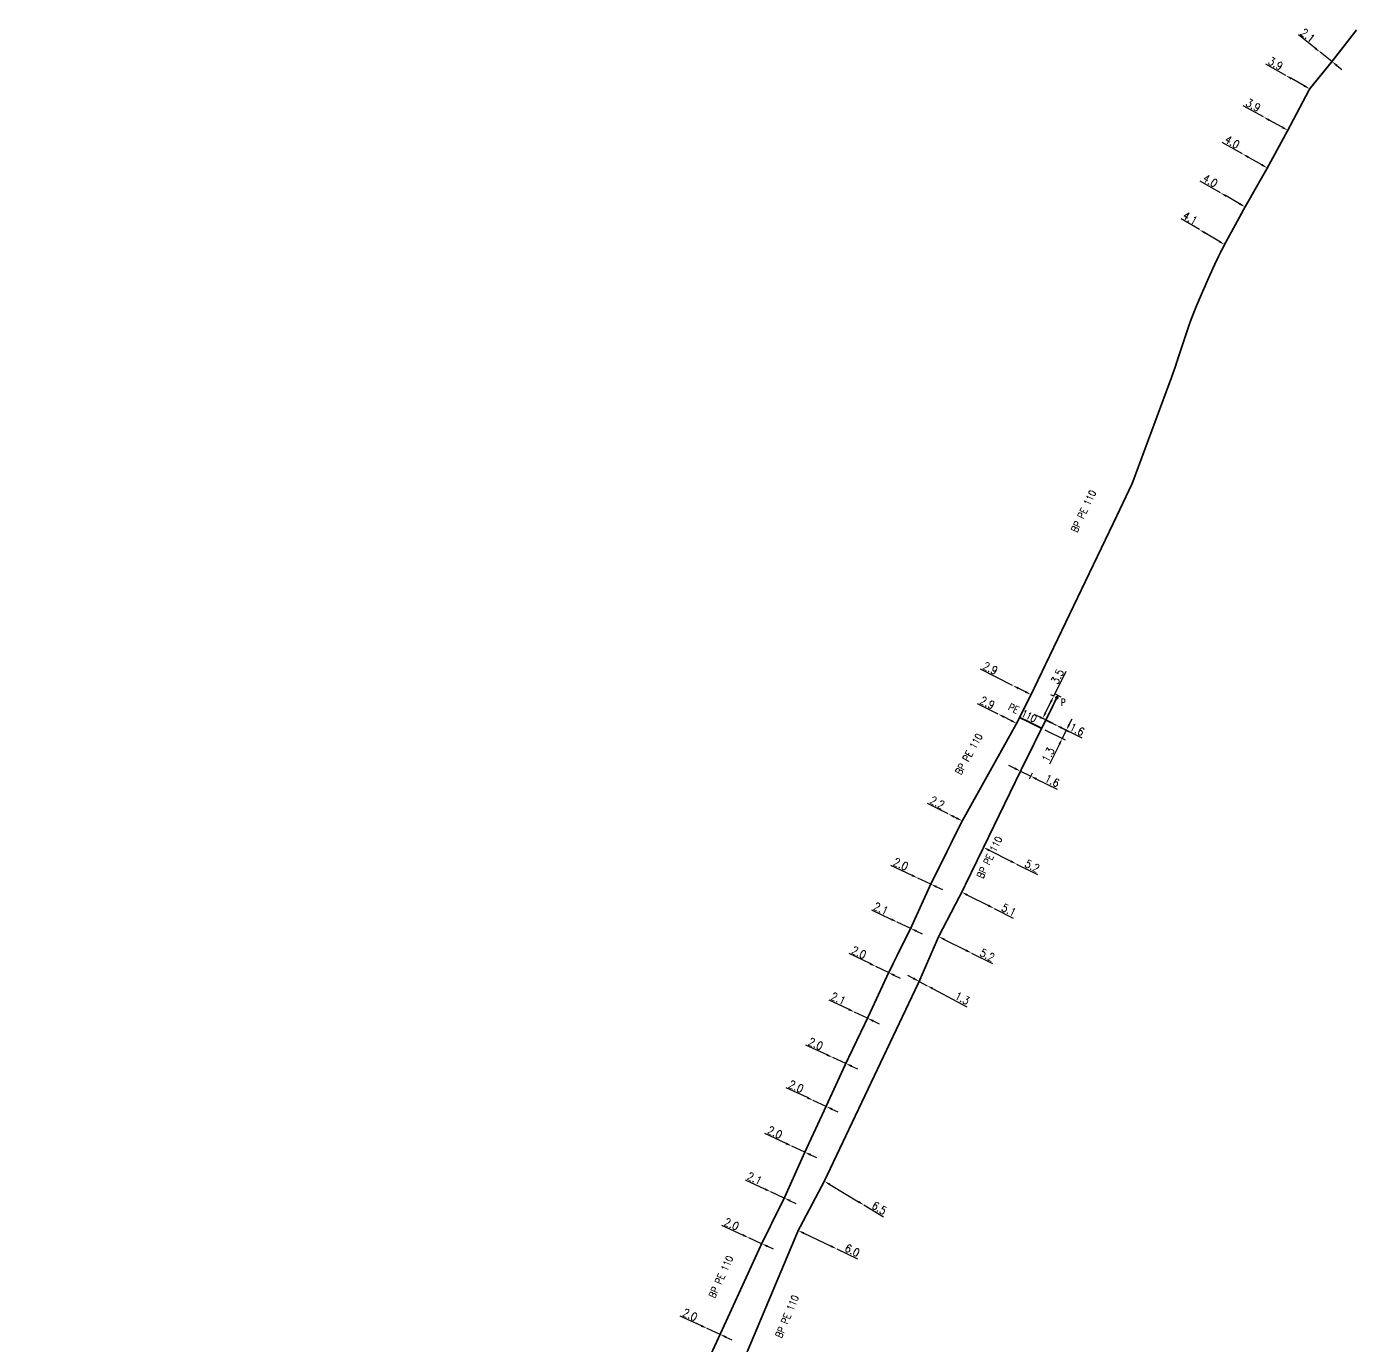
# Model space of a CAD drawing. Header units: millimetres. Extents: x 183997 to 185000, y 126999 to 128004.
# Drawn here: x 184813.1 to 185000.1, y 127185.9 to 127371.3 of the extents above; entities that cross this region are included whole.
import ezdxf
from ezdxf.enums import TextEntityAlignment as Align

# ---------------------------------------------------------------- set-up
doc = ezdxf.new("R2010")
doc.units = ezdxf.units.MM
doc.header["$PDMODE"] = 34
doc.linetypes.add('L_25_PE', pattern=[2000, 1000, 1000])
doc.layers.get('0').update_dxf_attribs({"linetype": 'CONTINUOUS'})
doc.layers.get('DEFPOINTS').update_dxf_attribs({"linetype": 'CONTINUOUS'})
for name, color, linetype in [('L_150', 1, 'CONTINUOUS'), ('L_300', 7, 'CONTINUOUS'), ('L_340', 7, 'CONTINUOUS')]:
    doc.layers.add(name, color=color, linetype=linetype)
doc.styles.add('G_ROMANS', font='ROMANS.SHX', dxfattribs={"width": 0.75})
doc.styles.get("Standard").update_dxf_attribs({"font": 'romans.shx', "width": 0.85})
doc.dimstyles.get("Standard").update_dxf_attribs({"dimtxt": 1.5, "dimasz": 1.2, "dimexe": 0.625, "dimexo": 0.625, "dimgap": 0.25, "dimtad": 1, "dimdec": 1, "dimzin": 0, "dimdsep": 46, "dimtxsty": 'Standard', "dimcen": -0.5, "dimadec": 0, "dimazin": 0, "dimtfac": 1, "dimtdec": 1, "dimtmove": 0, "dimatfit": 3, "dimfxl": 0, "dimtolj": 1, "dimtzin": 0, "dimarcsym": 0})

# ---------------------------------------------------------------- blocks, each defined once
blk = doc.blocks.new('*D259')
at = {"layer": 'DEFPOINTS', "color": 0, "linetype": 'Continuous', "transparency": 16777216}
for p in [(184908.73, 127188.28), (184908.73, 127188.28), (184910.54, 127187.45)]:
    blk.add_point(p, dxfattribs=at)
at = {"layer": 'L_150', "color": 0, "linetype": 'Continuous', "lineweight": -2, "transparency": 16777216}
for p, q in [((184907.91, 127188.66), (184904.93, 127190.02)), ((184910.54, 127187.45), (184908.73, 127188.28)), ((184911.36, 127187.08), (184912.18, 127186.7))]:
    blk.add_line(p, q, dxfattribs=at)
at = {"layer": 'L_150', "color": 0, "linetype": 'Continuous', "transparency": 16777216}
for points in [[(184907.97, 127188.79), (184907.84, 127188.52), (184908.73, 127188.28)], [(184911.42, 127187.21), (184911.3, 127186.94), (184910.54, 127187.45)]]:
    blk.add_solid(points, dxfattribs=at)
at = {"layer": 'L_150', "color": 0, "linetype": 'Continuous', "transparency": 16777216, "insert": (184906.32, 127190.21), "char_height": 1.125, "attachment_point": 5, "rotation": 335.4114}
blk.add_mtext('\\A1;2.0', dxfattribs=at)
blk = doc.blocks.new('*D260')
at = {"layer": 'DEFPOINTS', "color": 0, "linetype": 'Continuous', "transparency": 16777216}
for p in [(184914.56, 127201.04), (184914.56, 127201.04), (184916.38, 127200.2)]:
    blk.add_point(p, dxfattribs=at)
at = {"layer": 'L_150', "color": 0, "linetype": 'Continuous', "lineweight": -2, "transparency": 16777216}
for p, q in [((184913.74, 127201.41), (184910.76, 127202.78)), ((184916.38, 127200.2), (184914.56, 127201.04)), ((184917.2, 127199.83), (184918.02, 127199.46))]:
    blk.add_line(p, q, dxfattribs=at)
at = {"layer": 'L_150', "color": 0, "linetype": 'Continuous', "transparency": 16777216}
for points in [[(184913.81, 127201.55), (184913.68, 127201.28), (184914.56, 127201.04)], [(184917.26, 127199.97), (184917.14, 127199.69), (184916.38, 127200.2)]]:
    blk.add_solid(points, dxfattribs=at)
at = {"layer": 'L_150', "color": 0, "linetype": 'Continuous', "transparency": 16777216, "insert": (184912.16, 127202.96), "char_height": 1.125, "attachment_point": 5, "rotation": 335.4114}
blk.add_mtext('\\A1;2.0', dxfattribs=at)
blk = doc.blocks.new('*D261')
at = {"layer": 'DEFPOINTS', "color": 0, "linetype": 'Continuous', "transparency": 16777216}
for p in [(184917.66, 127207.5), (184917.66, 127207.5), (184919.56, 127206.61)]:
    blk.add_point(p, dxfattribs=at)
at = {"layer": 'L_150', "color": 0, "linetype": 'Continuous', "lineweight": -2, "transparency": 16777216}
for p, q in [((184916.84, 127207.88), (184914.12, 127209.14)), ((184919.56, 127206.61), (184917.66, 127207.5)), ((184920.38, 127206.23), (184921.19, 127205.85))]:
    blk.add_line(p, q, dxfattribs=at)
at = {"layer": 'L_150', "color": 0, "linetype": 'Continuous', "transparency": 16777216}
for points in [[(184916.91, 127208.01), (184916.78, 127207.74), (184917.66, 127207.5)], [(184920.44, 127206.37), (184920.32, 127206.1), (184919.56, 127206.61)]]:
    blk.add_solid(points, dxfattribs=at)
at = {"layer": 'L_150', "color": 0, "linetype": 'Continuous', "transparency": 16777216, "insert": (184915.39, 127209.38), "char_height": 1.125, "attachment_point": 5, "rotation": 335.0595}
blk.add_mtext('\\A1;2.1', dxfattribs=at)
blk = doc.blocks.new('*D262')
at = {"layer": 'DEFPOINTS', "color": 0, "linetype": 'Continuous', "transparency": 16777216}
for p in [(184920.64, 127213.91), (184920.64, 127213.91), (184922.45, 127213.07)]:
    blk.add_point(p, dxfattribs=at)
at = {"layer": 'L_150', "color": 0, "linetype": 'Continuous', "lineweight": -2, "transparency": 16777216}
for p, q in [((184919.83, 127214.29), (184916.85, 127215.67)), ((184922.45, 127213.07), (184920.64, 127213.91)), ((184923.27, 127212.69), (184924.09, 127212.31))]:
    blk.add_line(p, q, dxfattribs=at)
at = {"layer": 'L_150', "color": 0, "linetype": 'Continuous', "transparency": 16777216}
for points in [[(184919.89, 127214.43), (184919.76, 127214.16), (184920.64, 127213.91)], [(184923.33, 127212.83), (184923.21, 127212.55), (184922.45, 127213.07)]]:
    blk.add_solid(points, dxfattribs=at)
at = {"layer": 'L_150', "color": 0, "linetype": 'Continuous', "transparency": 16777216, "insert": (184918.25, 127215.85), "char_height": 1.125, "attachment_point": 5, "rotation": 335.0595}
blk.add_mtext('\\A1;2.0', dxfattribs=at)
blk = doc.blocks.new('*D263')
at = {"layer": 'DEFPOINTS', "color": 0, "linetype": 'Continuous', "transparency": 16777216}
for p in [(184923.63, 127220.35), (184923.63, 127220.35), (184925.44, 127219.51)]:
    blk.add_point(p, dxfattribs=at)
at = {"layer": 'L_150', "color": 0, "linetype": 'Continuous', "lineweight": -2, "transparency": 16777216}
for p, q in [((184922.81, 127220.73), (184919.83, 127222.11)), ((184925.44, 127219.51), (184923.63, 127220.35)), ((184926.26, 127219.13), (184927.07, 127218.75))]:
    blk.add_line(p, q, dxfattribs=at)
at = {"layer": 'L_150', "color": 0, "linetype": 'Continuous', "transparency": 16777216}
for points in [[(184922.87, 127220.86), (184922.75, 127220.59), (184923.63, 127220.35)], [(184926.32, 127219.26), (184926.19, 127218.99), (184925.44, 127219.51)]]:
    blk.add_solid(points, dxfattribs=at)
at = {"layer": 'L_150', "color": 0, "linetype": 'Continuous', "transparency": 16777216, "insert": (184921.23, 127222.29), "char_height": 1.125, "attachment_point": 5, "rotation": 335.1213}
blk.add_mtext('\\A1;2.0', dxfattribs=at)
blk = doc.blocks.new('*D264')
at = {"layer": 'DEFPOINTS', "color": 0, "linetype": 'Continuous', "transparency": 16777216}
for p in [(184926.39, 127226.37), (184926.39, 127226.37), (184928.21, 127225.54)]:
    blk.add_point(p, dxfattribs=at)
at = {"layer": 'L_150', "color": 0, "linetype": 'Continuous', "lineweight": -2, "transparency": 16777216}
for p, q in [((184925.57, 127226.75), (184922.59, 127228.11)), ((184928.21, 127225.54), (184926.39, 127226.37)), ((184929.02, 127225.17), (184929.84, 127224.79))]:
    blk.add_line(p, q, dxfattribs=at)
at = {"layer": 'L_150', "color": 0, "linetype": 'Continuous', "transparency": 16777216}
for points in [[(184925.63, 127226.88), (184925.51, 127226.61), (184926.39, 127226.37)], [(184929.09, 127225.3), (184928.96, 127225.03), (184928.21, 127225.54)]]:
    blk.add_solid(points, dxfattribs=at)
at = {"layer": 'L_150', "color": 0, "linetype": 'Continuous', "transparency": 16777216, "insert": (184923.98, 127228.3), "char_height": 1.125, "attachment_point": 5, "rotation": 335.3759}
blk.add_mtext('\\A1;2.0', dxfattribs=at)
blk = doc.blocks.new('*D265')
at = {"layer": 'DEFPOINTS', "color": 0, "linetype": 'Continuous', "transparency": 16777216}
for p in [(184929.41, 127232.77), (184929.41, 127232.77), (184931.26, 127231.89)]:
    blk.add_point(p, dxfattribs=at)
at = {"layer": 'L_150', "color": 0, "linetype": 'Continuous', "lineweight": -2, "transparency": 16777216}
for p, q in [((184928.59, 127233.15), (184925.87, 127234.44)), ((184931.26, 127231.89), (184929.41, 127232.77)), ((184932.07, 127231.51), (184932.89, 127231.13))]:
    blk.add_line(p, q, dxfattribs=at)
at = {"layer": 'L_150', "color": 0, "linetype": 'Continuous', "transparency": 16777216}
for points in [[(184928.66, 127233.29), (184928.53, 127233.02), (184929.41, 127232.77)], [(184932.14, 127231.65), (184932.01, 127231.37), (184931.26, 127231.89)]]:
    blk.add_solid(points, dxfattribs=at)
at = {"layer": 'L_150', "color": 0, "linetype": 'Continuous', "transparency": 16777216, "insert": (184927.15, 127234.66), "char_height": 1.125, "attachment_point": 5, "rotation": 334.7384}
blk.add_mtext('\\A1;2.1', dxfattribs=at)
blk = doc.blocks.new('*D266')
at = {"layer": 'DEFPOINTS', "color": 0, "linetype": 'Continuous', "transparency": 16777216}
for p in [(184932.43, 127239.18), (184932.43, 127239.18), (184934.23, 127238.31)]:
    blk.add_point(p, dxfattribs=at)
at = {"layer": 'L_150', "color": 0, "linetype": 'Continuous', "lineweight": -2, "transparency": 16777216}
for p, q in [((184931.62, 127239.57), (184928.66, 127240.99)), ((184934.23, 127238.31), (184932.43, 127239.18)), ((184935.05, 127237.92), (184935.86, 127237.53))]:
    blk.add_line(p, q, dxfattribs=at)
at = {"layer": 'L_150', "color": 0, "linetype": 'Continuous', "transparency": 16777216}
for points in [[(184931.68, 127239.7), (184931.55, 127239.43), (184932.43, 127239.18)], [(184935.11, 127238.06), (184934.98, 127237.79), (184934.23, 127238.31)]]:
    blk.add_solid(points, dxfattribs=at)
at = {"layer": 'L_150', "color": 0, "linetype": 'Continuous', "transparency": 16777216, "insert": (184930.06, 127241.15), "char_height": 1.125, "attachment_point": 5, "rotation": 334.3586}
blk.add_mtext('\\A1;2.0', dxfattribs=at)
blk = doc.blocks.new('*D267')
at = {"layer": 'DEFPOINTS', "color": 0, "linetype": 'Continuous', "transparency": 16777216}
for p in [(184935.43, 127245.42), (184935.43, 127245.42), (184937.33, 127244.53)]:
    blk.add_point(p, dxfattribs=at)
at = {"layer": 'L_150', "color": 0, "linetype": 'Continuous', "lineweight": -2, "transparency": 16777216}
for p, q in [((184934.61, 127245.8), (184931.89, 127247.08)), ((184937.33, 127244.53), (184935.43, 127245.42)), ((184938.14, 127244.14), (184938.96, 127243.76))]:
    blk.add_line(p, q, dxfattribs=at)
at = {"layer": 'L_150', "color": 0, "linetype": 'Continuous', "transparency": 16777216}
for points in [[(184934.68, 127245.94), (184934.55, 127245.67), (184935.43, 127245.42)], [(184938.21, 127244.28), (184938.08, 127244.01), (184937.33, 127244.53)]]:
    blk.add_solid(points, dxfattribs=at)
at = {"layer": 'L_150', "color": 0, "linetype": 'Continuous', "transparency": 16777216, "insert": (184933.16, 127247.31), "char_height": 1.125, "attachment_point": 5, "rotation": 334.8172}
blk.add_mtext('\\A1;2.1', dxfattribs=at)
blk = doc.blocks.new('*D268')
at = {"layer": 'DEFPOINTS', "color": 0, "linetype": 'Continuous', "transparency": 16777216}
for p in [(184938.33, 127251.6), (184938.33, 127251.6), (184940.15, 127250.75)]:
    blk.add_point(p, dxfattribs=at)
at = {"layer": 'L_150', "color": 0, "linetype": 'Continuous', "lineweight": -2, "transparency": 16777216}
for p, q in [((184937.52, 127251.98), (184934.55, 127253.37)), ((184940.15, 127250.75), (184938.33, 127251.6)), ((184940.96, 127250.37), (184941.78, 127249.99))]:
    blk.add_line(p, q, dxfattribs=at)
at = {"layer": 'L_150', "color": 0, "linetype": 'Continuous', "transparency": 16777216}
for points in [[(184937.58, 127252.12), (184937.46, 127251.85), (184938.33, 127251.6)], [(184941.02, 127250.51), (184940.9, 127250.24), (184940.15, 127250.75)]]:
    blk.add_solid(points, dxfattribs=at)
at = {"layer": 'L_150', "color": 0, "linetype": 'Continuous', "transparency": 16777216, "insert": (184935.94, 127253.55), "char_height": 1.125, "attachment_point": 5, "rotation": 334.9202}
blk.add_mtext('\\A1;2.0', dxfattribs=at)
blk = doc.blocks.new('*D269')
at = {"layer": 'DEFPOINTS', "color": 0, "linetype": 'Continuous', "transparency": 16777216}
for p in [(184942.61, 127260.62), (184942.61, 127260.62), (184944.58, 127259.64)]:
    blk.add_point(p, dxfattribs=at)
at = {"layer": 'L_150', "color": 0, "linetype": 'Continuous', "lineweight": -2, "transparency": 16777216}
for p, q in [((184942.61, 127260.62), (184939.68, 127262.08)), ((184943.78, 127260.04), (184943.42, 127260.22))]:
    blk.add_line(p, q, dxfattribs=at)
at = {"layer": 'L_150', "color": 0, "linetype": 'Continuous', "transparency": 16777216}
for points in [[(184943.49, 127260.35), (184943.35, 127260.08), (184942.61, 127260.62)], [(184943.84, 127260.17), (184943.71, 127259.9), (184944.58, 127259.64)]]:
    blk.add_solid(points, dxfattribs=at)
at = {"layer": 'L_150', "color": 0, "linetype": 'Continuous', "transparency": 16777216, "insert": (184941.08, 127262.22), "char_height": 1.125, "attachment_point": 5, "rotation": 333.4455}
blk.add_mtext('\\A1;2.2', dxfattribs=at)
blk = doc.blocks.new('*D270')
at = {"layer": 'DEFPOINTS', "color": 0, "linetype": 'Continuous', "transparency": 16777216}
for p in [(184949.63, 127274.66), (184949.63, 127274.66), (184952.22, 127273.35)]:
    blk.add_point(p, dxfattribs=at)
at = {"layer": 'L_150', "color": 0, "linetype": 'Continuous', "lineweight": -2, "transparency": 16777216}
for p, q in [((184949.63, 127274.66), (184946.74, 127276.11)), ((184951.42, 127273.76), (184950.43, 127274.25))]:
    blk.add_line(p, q, dxfattribs=at)
at = {"layer": 'L_150', "color": 0, "linetype": 'Continuous', "transparency": 16777216}
for points in [[(184950.5, 127274.38), (184950.37, 127274.12), (184949.63, 127274.66)], [(184951.48, 127273.89), (184951.35, 127273.62), (184952.22, 127273.35)]]:
    blk.add_solid(points, dxfattribs=at)
at = {"layer": 'L_150', "color": 0, "linetype": 'Continuous', "transparency": 16777216, "insert": (184948.12, 127276.25), "char_height": 1.125, "attachment_point": 5, "rotation": 333.2866}
blk.add_mtext('\\A1;2.9', dxfattribs=at)
blk = doc.blocks.new('*D271')
at = {"layer": 'DEFPOINTS', "color": 0, "linetype": 'Continuous', "transparency": 16777216}
for p in [(184951.66, 127278.69), (184951.66, 127278.69), (184954.25, 127277.39)]:
    blk.add_point(p, dxfattribs=at)
at = {"layer": 'L_150', "color": 0, "linetype": 'Continuous', "lineweight": -2, "transparency": 16777216}
for p, q in [((184951.66, 127278.69), (184947.15, 127280.96)), ((184951.87, 127279.11), (184951.87, 127279.11)), ((184953.45, 127277.79), (184952.46, 127278.29)), ((184954.46, 127277.81), (184954.46, 127277.81))]:
    blk.add_line(p, q, dxfattribs=at)
at = {"layer": 'L_150', "color": 0, "linetype": 'Continuous', "transparency": 16777216}
for points in [[(184952.53, 127278.42), (184952.4, 127278.15), (184951.66, 127278.69)], [(184953.51, 127277.93), (184953.38, 127277.66), (184954.25, 127277.39)]]:
    blk.add_solid(points, dxfattribs=at)
at = {"layer": 'L_150', "color": 0, "linetype": 'Continuous', "transparency": 16777216, "insert": (184948.53, 127281.11), "char_height": 1.125, "attachment_point": 5, "rotation": 333.2866}
blk.add_mtext('\\A1;2.9', dxfattribs=at)
blk = doc.blocks.new('*D272')
at = {"layer": 'DEFPOINTS', "color": 0, "linetype": 'Continuous', "transparency": 16777216}
for p in [(184977.93, 127342.77), (184977.93, 127342.77), (184981.45, 127340.67)]:
    blk.add_point(p, dxfattribs=at)
at = {"layer": 'L_150', "color": 0, "linetype": 'Continuous', "lineweight": -2, "transparency": 16777216}
for p, q in [((184977.93, 127342.77), (184975.34, 127344.31)), ((184980.67, 127341.13), (184978.7, 127342.31))]:
    blk.add_line(p, q, dxfattribs=at)
at = {"layer": 'L_150', "color": 0, "linetype": 'Continuous', "transparency": 16777216}
for points in [[(184978.77, 127342.44), (184978.62, 127342.18), (184977.93, 127342.77)], [(184980.75, 127341.26), (184980.6, 127341), (184981.45, 127340.67)]]:
    blk.add_solid(points, dxfattribs=at)
at = {"layer": 'L_150', "color": 0, "linetype": 'Continuous', "transparency": 16777216, "insert": (184976.63, 127344.41), "char_height": 1.125, "attachment_point": 5, "rotation": 329.1637}
blk.add_mtext('\\A1;4.1', dxfattribs=at)
blk = doc.blocks.new('*D273')
at = {"layer": 'DEFPOINTS', "color": 0, "linetype": 'Continuous', "transparency": 16777216}
for p in [(184980.88, 127347.95), (184980.88, 127347.95), (184984.34, 127345.96)]:
    blk.add_point(p, dxfattribs=at)
at = {"layer": 'L_150', "color": 0, "linetype": 'Continuous', "lineweight": -2, "transparency": 16777216}
for p, q in [((184980.88, 127347.95), (184978.03, 127349.59)), ((184983.56, 127346.4), (184981.66, 127347.5))]:
    blk.add_line(p, q, dxfattribs=at)
at = {"layer": 'L_150', "color": 0, "linetype": 'Continuous', "transparency": 16777216}
for points in [[(184981.73, 127347.63), (184981.58, 127347.37), (184980.88, 127347.95)], [(184983.64, 127346.53), (184983.49, 127346.27), (184984.34, 127345.96)]]:
    blk.add_solid(points, dxfattribs=at)
at = {"layer": 'L_150', "color": 0, "linetype": 'Continuous', "transparency": 16777216, "insert": (184979.44, 127349.64), "char_height": 1.125, "attachment_point": 5, "rotation": 330.0757}
blk.add_mtext('\\A1;4.0', dxfattribs=at)
blk = doc.blocks.new('*D274')
at = {"layer": 'DEFPOINTS', "color": 0, "linetype": 'Continuous', "transparency": 16777216}
for p in [(184983.99, 127353.41), (184983.99, 127353.41), (184987.46, 127351.43)]:
    blk.add_point(p, dxfattribs=at)
at = {"layer": 'L_150', "color": 0, "linetype": 'Continuous', "lineweight": -2, "transparency": 16777216}
for p, q in [((184983.99, 127353.41), (184981.14, 127355.03)), ((184986.68, 127351.88), (184984.77, 127352.97))]:
    blk.add_line(p, q, dxfattribs=at)
at = {"layer": 'L_150', "color": 0, "linetype": 'Continuous', "transparency": 16777216}
for points in [[(184984.84, 127353.1), (184984.69, 127352.84), (184983.99, 127353.41)], [(184986.76, 127352.01), (184986.61, 127351.75), (184987.46, 127351.43)]]:
    blk.add_solid(points, dxfattribs=at)
at = {"layer": 'L_150', "color": 0, "linetype": 'Continuous', "transparency": 16777216, "insert": (184982.54, 127355.1), "char_height": 1.125, "attachment_point": 5, "rotation": 330.3521}
blk.add_mtext('\\A1;4.0', dxfattribs=at)
blk = doc.blocks.new('*D275')
at = {"layer": 'DEFPOINTS', "color": 0, "linetype": 'Continuous', "transparency": 16777216}
for p in [(184986.93, 127358.61), (184986.93, 127358.61), (184990.34, 127356.73)]:
    blk.add_point(p, dxfattribs=at)
at = {"layer": 'L_150', "color": 0, "linetype": 'Continuous', "lineweight": -2, "transparency": 16777216}
for p, q in [((184986.93, 127358.61), (184984.09, 127360.16)), ((184989.55, 127357.16), (184987.71, 127358.17))]:
    blk.add_line(p, q, dxfattribs=at)
at = {"layer": 'L_150', "color": 0, "linetype": 'Continuous', "transparency": 16777216}
for points in [[(184987.79, 127358.3), (184987.64, 127358.04), (184986.93, 127358.61)], [(184989.63, 127357.29), (184989.48, 127357.03), (184990.34, 127356.73)]]:
    blk.add_solid(points, dxfattribs=at)
at = {"layer": 'L_150', "color": 0, "linetype": 'Continuous', "transparency": 16777216, "insert": (184985.48, 127360.26), "char_height": 1.125, "attachment_point": 5, "rotation": 331.2014}
blk.add_mtext('\\A1;3.9', dxfattribs=at)
blk = doc.blocks.new('*D276')
at = {"layer": 'DEFPOINTS', "color": 0, "linetype": 'Continuous', "transparency": 16777216}
for p in [(184990.06, 127364.44), (184990.06, 127364.44), (184993.42, 127362.56)]:
    blk.add_point(p, dxfattribs=at)
at = {"layer": 'L_150', "color": 0, "linetype": 'Continuous', "lineweight": -2, "transparency": 16777216}
for p, q in [((184990.06, 127364.44), (184987.24, 127366.03)), ((184992.63, 127363), (184990.84, 127364))]:
    blk.add_line(p, q, dxfattribs=at)
at = {"layer": 'L_150', "color": 0, "linetype": 'Continuous', "transparency": 16777216}
for points in [[(184990.92, 127364.13), (184990.77, 127363.87), (184990.06, 127364.44)], [(184992.7, 127363.13), (184992.56, 127362.87), (184993.42, 127362.56)]]:
    blk.add_solid(points, dxfattribs=at)
at = {"layer": 'L_150', "color": 0, "linetype": 'Continuous', "transparency": 16777216, "insert": (184988.63, 127366.11), "char_height": 1.125, "attachment_point": 5, "rotation": 330.6297}
blk.add_mtext('\\A1;3.9', dxfattribs=at)
blk = doc.blocks.new('*D277')
at = {"layer": 'DEFPOINTS', "color": 0, "linetype": 'Continuous', "transparency": 16777216}
for p in [(184994.9, 127367.71), (184994.9, 127367.71), (184996.55, 127366.4)]:
    blk.add_point(p, dxfattribs=at)
at = {"layer": 'L_150', "color": 0, "linetype": 'Continuous', "lineweight": -2, "transparency": 16777216}
for p, q in [((184994.2, 127368.27), (184991.85, 127370.14)), ((184996.55, 127366.4), (184994.9, 127367.71)), ((184997.25, 127365.84), (184997.95, 127365.28))]:
    blk.add_line(p, q, dxfattribs=at)
at = {"layer": 'L_150', "color": 0, "linetype": 'Continuous', "transparency": 16777216}
for points in [[(184994.29, 127368.39), (184994.1, 127368.15), (184994.9, 127367.71)], [(184997.34, 127365.96), (184997.16, 127365.72), (184996.55, 127366.4)]]:
    blk.add_solid(points, dxfattribs=at)
at = {"layer": 'L_150', "color": 0, "linetype": 'Continuous', "transparency": 16777216, "insert": (184993.14, 127370.07), "char_height": 1.125, "attachment_point": 5, "rotation": 321.4976}
blk.add_mtext('\\A1;2.1', dxfattribs=at)
blk = doc.blocks.new('*D278')
at = {"layer": 'DEFPOINTS', "color": 0, "linetype": 'Continuous', "transparency": 16777216}
for p in [(184921.52, 127202.05), (184926.94, 127199.47), (184926.94, 127199.47)]:
    blk.add_point(p, dxfattribs=at)
at = {"layer": 'L_150', "color": 0, "linetype": 'Continuous', "lineweight": -2, "transparency": 16777216}
for p, q in [((184922.33, 127201.66), (184926.13, 127199.86)), ((184926.94, 127199.47), (184929.86, 127198.08))]:
    blk.add_line(p, q, dxfattribs=at)
at = {"layer": 'L_150', "color": 0, "linetype": 'Continuous', "transparency": 16777216}
for points in [[(184922.4, 127201.8), (184922.27, 127201.52), (184921.52, 127202.05)], [(184926.19, 127199.99), (184926.06, 127199.72), (184926.94, 127199.47)]]:
    blk.add_solid(points, dxfattribs=at)
at = {"layer": 'L_150', "color": 0, "linetype": 'Continuous', "transparency": 16777216, "insert": (184929.13, 127199.26), "char_height": 1.125, "attachment_point": 5, "rotation": 334.5861}
blk.add_mtext('\\A1;6.0', dxfattribs=at)
blk = doc.blocks.new('*D279')
at = {"layer": 'DEFPOINTS', "color": 0, "linetype": 'Continuous', "transparency": 16777216}
for p in [(184925.19, 127208.99), (184930.76, 127205.64), (184930.76, 127205.64)]:
    blk.add_point(p, dxfattribs=at)
at = {"layer": 'L_150', "color": 0, "linetype": 'Continuous', "lineweight": -2, "transparency": 16777216}
for p, q in [((184925.96, 127208.53), (184929.99, 127206.1)), ((184930.76, 127205.64), (184933.53, 127203.97))]:
    blk.add_line(p, q, dxfattribs=at)
at = {"layer": 'L_150', "color": 0, "linetype": 'Continuous', "transparency": 16777216}
for points in [[(184926.04, 127208.65), (184925.89, 127208.4), (184925.19, 127208.99)], [(184930.07, 127206.23), (184929.91, 127205.97), (184930.76, 127205.64)]]:
    blk.add_solid(points, dxfattribs=at)
at = {"layer": 'L_150', "color": 0, "linetype": 'Continuous', "transparency": 16777216, "insert": (184932.92, 127205.21), "char_height": 1.125, "attachment_point": 5, "rotation": 328.9473}
blk.add_mtext('\\A1;6.5', dxfattribs=at)
blk = doc.blocks.new('*D280')
at = {"layer": 'DEFPOINTS', "color": 0, "linetype": 'Continuous', "transparency": 16777216}
for p in [(184938.52, 127237.07), (184939.67, 127236.46), (184939.67, 127236.46)]:
    blk.add_point(p, dxfattribs=at)
at = {"layer": 'L_150', "color": 0, "linetype": 'Continuous', "lineweight": -2, "transparency": 16777216}
for p, q in [((184937.73, 127237.5), (184936.93, 127237.92)), ((184938.52, 127237.07), (184939.67, 127236.46)), ((184940.47, 127236.04), (184945.22, 127233.52))]:
    blk.add_line(p, q, dxfattribs=at)
at = {"layer": 'L_150', "color": 0, "linetype": 'Continuous', "transparency": 16777216}
for points in [[(184937.8, 127237.63), (184937.66, 127237.36), (184938.52, 127237.07)], [(184940.54, 127236.18), (184940.4, 127235.91), (184939.67, 127236.46)]]:
    blk.add_solid(points, dxfattribs=at)
at = {"layer": 'L_150', "color": 0, "linetype": 'Continuous', "transparency": 16777216, "insert": (184944.58, 127234.71), "char_height": 1.125, "attachment_point": 5, "rotation": 332.0593}
blk.add_mtext('\\A1;1.3', dxfattribs=at)
blk = doc.blocks.new('*D281')
at = {"layer": 'DEFPOINTS', "color": 0, "linetype": 'Continuous', "transparency": 16777216}
for p in [(184941.26, 127243.38), (184945.9, 127241.05), (184945.9, 127241.05)]:
    blk.add_point(p, dxfattribs=at)
at = {"layer": 'L_150', "color": 0, "linetype": 'Continuous', "lineweight": -2, "transparency": 16777216}
for p, q in [((184942.06, 127242.98), (184945.1, 127241.45)), ((184945.9, 127241.05), (184948.83, 127239.57))]:
    blk.add_line(p, q, dxfattribs=at)
at = {"layer": 'L_150', "color": 0, "linetype": 'Continuous', "transparency": 16777216}
for points in [[(184942.13, 127243.11), (184942, 127242.85), (184941.26, 127243.38)], [(184945.17, 127241.58), (184945.03, 127241.32), (184945.9, 127241.05)]]:
    blk.add_solid(points, dxfattribs=at)
at = {"layer": 'L_150', "color": 0, "linetype": 'Continuous', "transparency": 16777216, "insert": (184948.11, 127240.78), "char_height": 1.125, "attachment_point": 5, "rotation": 333.27}
blk.add_mtext('\\A1;5.2', dxfattribs=at)
blk = doc.blocks.new('*D282')
at = {"layer": 'DEFPOINTS', "color": 0, "linetype": 'Continuous', "transparency": 16777216}
for p in [(184944.51, 127249.62), (184949.06, 127247.33), (184949.06, 127247.33)]:
    blk.add_point(p, dxfattribs=at)
at = {"layer": 'L_150', "color": 0, "linetype": 'Continuous', "lineweight": -2, "transparency": 16777216}
for p, q in [((184945.31, 127249.22), (184948.26, 127247.73)), ((184949.06, 127247.33), (184951.74, 127245.97))]:
    blk.add_line(p, q, dxfattribs=at)
at = {"layer": 'L_150', "color": 0, "linetype": 'Continuous', "transparency": 16777216}
for points in [[(184945.38, 127249.35), (184945.24, 127249.08), (184944.51, 127249.62)], [(184948.33, 127247.87), (184948.19, 127247.6), (184949.06, 127247.33)]]:
    blk.add_solid(points, dxfattribs=at)
at = {"layer": 'L_150', "color": 0, "linetype": 'Continuous', "transparency": 16777216, "insert": (184951.14, 127247.12), "char_height": 1.125, "attachment_point": 5, "rotation": 333.2122}
blk.add_mtext('\\A1;5.1', dxfattribs=at)
blk = doc.blocks.new('*D283')
at = {"layer": 'DEFPOINTS', "color": 0, "linetype": 'Continuous', "transparency": 16777216}
for p in [(184947.57, 127255.91), (184952.21, 127253.57), (184952.21, 127253.57)]:
    blk.add_point(p, dxfattribs=at)
at = {"layer": 'L_150', "color": 0, "linetype": 'Continuous', "lineweight": -2, "transparency": 16777216}
for p, q in [((184948.37, 127255.51), (184951.41, 127253.97)), ((184952.21, 127253.57), (184955.14, 127252.09))]:
    blk.add_line(p, q, dxfattribs=at)
at = {"layer": 'L_150', "color": 0, "linetype": 'Continuous', "transparency": 16777216}
for points in [[(184948.44, 127255.64), (184948.31, 127255.37), (184947.57, 127255.91)], [(184951.48, 127254.11), (184951.34, 127253.84), (184952.21, 127253.57)]]:
    blk.add_solid(points, dxfattribs=at)
at = {"layer": 'L_150', "color": 0, "linetype": 'Continuous', "transparency": 16777216, "insert": (184954.42, 127253.3), "char_height": 1.125, "attachment_point": 5, "rotation": 333.2122}
blk.add_mtext('\\A1;5.2', dxfattribs=at)
blk = doc.blocks.new('*D284')
at = {"layer": 'DEFPOINTS', "color": 0, "linetype": 'Continuous', "transparency": 16777216}
for p in [(184953.18, 127267.48), (184954.62, 127266.78), (184954.2, 127265.93)]:
    blk.add_point(p, dxfattribs=at)
at = {"layer": 'L_150', "color": 0, "linetype": 'Continuous', "lineweight": -2, "transparency": 16777216}
for p, q in [((184951.95, 127267.02), (184951.15, 127267.42)), ((184952.97, 127267.06), (184952.56, 127266.21)), ((184952.76, 127266.63), (184954.2, 127265.93)), ((184954.41, 127266.36), (184954, 127265.51)), ((184955.01, 127265.53), (184957.9, 127264.12))]:
    blk.add_line(p, q, dxfattribs=at)
at = {"layer": 'L_150', "color": 0, "linetype": 'Continuous', "transparency": 16777216}
for points in [[(184952.02, 127267.16), (184951.89, 127266.89), (184952.76, 127266.63)], [(184955.08, 127265.67), (184954.94, 127265.4), (184954.2, 127265.93)]]:
    blk.add_solid(points, dxfattribs=at)
at = {"layer": 'L_150', "color": 0, "linetype": 'Continuous', "transparency": 16777216, "insert": (184957.22, 127265.29), "char_height": 1.125, "attachment_point": 5, "rotation": 334.0158}
blk.add_mtext('\\A1;1.6', dxfattribs=at)
blk = doc.blocks.new('*D285')
at = {"layer": 'DEFPOINTS', "color": 0, "linetype": 'Continuous', "transparency": 16777216}
for p in [(184955.75, 127272.66), (184957.76, 127273.11), (184959.21, 127272.39)]:
    blk.add_point(p, dxfattribs=at)
at = {"layer": 'L_150', "color": 0, "linetype": 'Continuous', "lineweight": -2, "transparency": 16777216}
for p, q in [((184959.61, 127273.2), (184960.01, 127274)), ((184956.17, 127272.45), (184959.05, 127271.02)), ((184958.18, 127272.9), (184959.63, 127272.18)), ((184959.21, 127272.39), (184958.63, 127271.23)), ((184958.23, 127270.42), (184956.83, 127267.61))]:
    blk.add_line(p, q, dxfattribs=at)
at = {"layer": 'L_150', "color": 0, "linetype": 'Continuous', "transparency": 16777216}
for points in [[(184959.47, 127273.26), (184959.74, 127273.13), (184959.21, 127272.39)], [(184958.1, 127270.49), (184958.36, 127270.35), (184958.63, 127271.23)]]:
    blk.add_solid(points, dxfattribs=at)
at = {"layer": 'L_150', "color": 0, "linetype": 'Continuous', "transparency": 16777216, "insert": (184956.66, 127268.94), "char_height": 1.125, "attachment_point": 5, "rotation": 63.6305}
blk.add_mtext('\\A1;1.3', dxfattribs=at)
blk = doc.blocks.new('*D286')
at = {"layer": 'DEFPOINTS', "color": 0, "linetype": 'Continuous', "transparency": 16777216}
for p in [(184957.88, 127276.96), (184955.88, 127274.04), (184957.76, 127273.11)]:
    blk.add_point(p, dxfattribs=at)
at = {"layer": 'L_300', "color": 0, "linetype": 'Continuous', "lineweight": -2, "transparency": 16777216}
for p, q in [((184957.44, 127277.18), (184959.17, 127280.67)), ((184957.46, 127277.17), (184957.02, 127277.38)), ((184956.28, 127274.85), (184957.04, 127276.37)), ((184957.34, 127273.32), (184955.46, 127274.25))]:
    blk.add_line(p, q, dxfattribs=at)
at = {"layer": 'L_300', "color": 0, "linetype": 'Continuous', "transparency": 16777216}
for points in [[(184956.9, 127276.44), (184957.17, 127276.3), (184957.44, 127277.18)], [(184956.15, 127274.91), (184956.42, 127274.78), (184955.88, 127274.04)]]:
    blk.add_solid(points, dxfattribs=at)
at = {"layer": 'L_300', "color": 0, "linetype": 'Continuous', "transparency": 16777216, "insert": (184957.97, 127279.94), "char_height": 1.125, "attachment_point": 5, "rotation": 63.6305}
blk.add_mtext('\\A1;3.5', dxfattribs=at)
blk = doc.blocks.new('*D287')
at = {"layer": 'DEFPOINTS', "color": 0, "linetype": 'Continuous', "transparency": 16777216}
for p in [(184955.75, 127272.66), (184957.76, 127273.11), (184957.76, 127273.11)]:
    blk.add_point(p, dxfattribs=at)
at = {"layer": 'L_150', "color": 0, "linetype": 'Continuous', "lineweight": -2, "transparency": 16777216}
for p, q in [((184955.52, 127274.22), (184954.71, 127274.62)), ((184955.95, 127273.08), (184956.53, 127274.24)), ((184956.32, 127273.82), (184957.76, 127273.11)), ((184958.56, 127272.71), (184961.38, 127271.32))]:
    blk.add_line(p, q, dxfattribs=at)
at = {"layer": 'L_150', "color": 0, "linetype": 'Continuous', "transparency": 16777216}
for points in [[(184955.58, 127274.36), (184955.45, 127274.09), (184956.32, 127273.82)], [(184958.63, 127272.85), (184958.5, 127272.58), (184957.76, 127273.11)]]:
    blk.add_solid(points, dxfattribs=at)
at = {"layer": 'L_150', "color": 0, "linetype": 'Continuous', "transparency": 16777216, "insert": (184960.71, 127272.49), "char_height": 1.125, "attachment_point": 5, "rotation": 333.6305}
blk.add_mtext('\\A1;1.6', dxfattribs=at)
blk = doc.blocks.new('L_340_07')
at = {"color": 0, "linetype": 'Continuous', "const_width": 0.25, "flags": 128}
blk.add_lwpolyline([(0, 0), (0.35, 0)], dxfattribs=at)
at = {"color": 0, "linetype": 'Continuous', "flags": 128}
blk.add_lwpolyline([(0.35, -0.5), (0.35, 0.5)], dxfattribs=at)
at = {"color": 0, "linetype": 'Continuous', "width": 0.75, "flags": 3}
for tag, p in [('DEF_LEG', (0.72, -3.47)), ('DEF_COUP', (0.72, -5.97)), ('DEF_TYPE', (0.72, -8.47))]:
    blk.add_attdef(tag, text='', height=1.2, dxfattribs=at).set_placement(p, align=Align.MIDDLE)
blk = doc.blocks.new('L_300_12')
at = {"color": 0, "linetype": 'Continuous', "const_width": 0.248, "flags": 128}
blk.add_lwpolyline([(-0.13, 0, 1), (0.13, 0, 1)], format="xyb", close=True, dxfattribs=at)
at = {"linetype": 'Continuous', "style": 'G_ROMANS', "width": 0.75}
blk.add_attdef('P', text='', height=1, dxfattribs=at).set_placement((0, 1.33), align=Align.MIDDLE_CENTER)
at = {"color": 0, "linetype": 'Continuous', "width": 0.75, "flags": 3}
for tag, p in [('DEF_LEG', (0, -5)), ('DEF_COUP', (0, -7.5)), ('DEF_TYPE', (0, -10))]:
    blk.add_attdef(tag, text='', height=1.2, dxfattribs=at).set_placement(p, align=Align.MIDDLE)

msp = doc.modelspace()

# ---------------------------------------------------------------- linework, layer by layer
at = {"layer": 'L_150', "linetype": 'L_25_PE', "flags": 128}
for points in [[(184813.18, 127000, 0.25, 0.25, 0), (184820.4, 127008.53, 0.25, 0.25, 0), (184826.32, 127015.52, 0.25, 0.25, 0), (184833.47, 127023.83, 0.25, 0.25, 0), (184839.23, 127031.7, 0.25, 0.25, 0), (184842.04, 127035.95, 0.25, 0.25, 0), (184846.27, 127042.14, 0.25, 0.25, 0), (184846.61, 127042.63, 0.25, 0.25, 0), (184850.29, 127048.13, 0.25, 0.25, 0), (184855.58, 127055.62, 0.25, 0.25, 0), (184861.98, 127065.71, 0.25, 0.25, 0), (184865.31, 127071.89, 0.25, 0.25, 0), (184869.01, 127080.63, 0.25, 0.25, 0), (184878.9, 127106.65, 0.25, 0.25, 0), (184882.05, 127113.98, 0.25, 0.25, 0), (184889.83, 127134.4, 0.25, 0.25, 0), (184895.17, 127147.45, 0.25, 0.25, 0), (184900.59, 127160.13, 0.25, 0.25, 0), (184903.13, 127167.92, 0.25, 0.25, 0), (184905.8, 127174.08, 0.25, 0.25, 0), (184907.62, 127181.12, 0.25, 0.25, 0), (184910.54, 127187.45, 0.25, 0.25, 0), (184916.38, 127200.2, 0.25, 0.25, 0), (184919.56, 127206.61, 0.25, 0.25, 0), (184922.45, 127213.07, 0.25, 0.25, 0), (184925.44, 127219.51, 0.25, 0.25, 0), (184928.21, 127225.54, 0.25, 0.25, 0), (184931.26, 127231.89, 0.25, 0.25, 0), (184934.23, 127238.31, 0.25, 0.25, 0), (184937.33, 127244.53, 0.25, 0.25, 0), (184940.15, 127250.75, 0.25, 0.25, 0), (184944.58, 127259.64, 0.25, 0.25, 0), (184952.22, 127273.35, 0.25, 0.25, 0), (184954.25, 127277.39, 0.25, 0.25, 0), (184966.22, 127302.34, 0.25, 0.25, 0), (184968.49, 127307.13, 0.25, 0.25, 0), (184973.83, 127321.54, 0.25, 0.25, 0), (184973.92, 127321.77, 0.25, 0.25, 0), (184974, 127322.01, 0.25, 0.25, 0), (184974.09, 127322.25, 0.25, 0.25, 0), (184974.17, 127322.48, 0.25, 0.25, 0), (184974.26, 127322.71, 0.25, 0.25, 0), (184974.34, 127322.95, 0.25, 0.25, 0), (184974.42, 127323.18, 0.25, 0.25, 0), (184974.5, 127323.42, 0.25, 0.25, 0), (184974.58, 127323.65, 0.25, 0.25, 0), (184974.65, 127323.88, 0.25, 0.25, 0), (184974.73, 127324.12, 0.25, 0.25, 0), (184974.81, 127324.35, 0.25, 0.25, 0), (184974.88, 127324.58, 0.25, 0.25, 0), (184974.96, 127324.82, 0.25, 0.25, 0), (184975.04, 127325.05, 0.25, 0.25, 0), (184975.11, 127325.28, 0.25, 0.25, 0), (184975.19, 127325.52, 0.25, 0.25, 0), (184975.27, 127325.75, 0.25, 0.25, 0), (184975.34, 127325.98, 0.25, 0.25, 0), (184975.42, 127326.21, 0.25, 0.25, 0), (184975.5, 127326.44, 0.25, 0.25, 0), (184975.58, 127326.68, 0.25, 0.25, 0), (184975.66, 127326.92, 0.25, 0.25, 0), (184975.73, 127327.15, 0.25, 0.25, 0), (184975.81, 127327.39, 0.25, 0.25, 0), (184975.89, 127327.62, 0.25, 0.25, 0), (184975.97, 127327.86, 0.25, 0.25, 0), (184976.05, 127328.09, 0.25, 0.25, 0), (184976.12, 127328.33, 0.25, 0.25, 0), (184976.2, 127328.56, 0.25, 0.25, 0), (184976.28, 127328.8, 0.25, 0.25, 0), (184976.36, 127329.03, 0.25, 0.25, 0), (184976.44, 127329.26, 0.25, 0.25, 0), (184976.52, 127329.49, 0.25, 0.25, 0), (184976.6, 127329.73, 0.25, 0.25, 0), (184976.69, 127329.96, 0.25, 0.25, 0), (184976.77, 127330.19, 0.25, 0.25, 0), (184976.86, 127330.41, 0.25, 0.25, 0), (184976.95, 127330.65, 0.25, 0.25, 0), (184977.04, 127330.88, 0.25, 0.25, 0), (184977.13, 127331.11, 0.25, 0.25, 0), (184977.22, 127331.33, 0.25, 0.25, 0), (184977.31, 127331.56, 0.25, 0.25, 0), (184977.4, 127331.79, 0.25, 0.25, 0), (184977.5, 127332.02, 0.25, 0.25, 0), (184977.59, 127332.25, 0.25, 0.25, 0), (184977.69, 127332.48, 0.25, 0.25, 0), (184977.79, 127332.71, 0.25, 0.25, 0), (184977.88, 127332.94, 0.25, 0.25, 0), (184977.98, 127333.16, 0.25, 0.25, 0), (184978.08, 127333.39, 0.25, 0.25, 0), (184978.18, 127333.62, 0.25, 0.25, 0), (184978.28, 127333.85, 0.25, 0.25, 0), (184978.38, 127334.08, 0.25, 0.25, 0), (184978.48, 127334.31, 0.25, 0.25, 0), (184978.58, 127334.53, 0.25, 0.25, 0), (184978.68, 127334.76, 0.25, 0.25, 0), (184978.78, 127334.99, 0.25, 0.25, 0), (184978.88, 127335.22, 0.25, 0.25, 0), (184978.98, 127335.45, 0.25, 0.25, 0), (184979.08, 127335.68, 0.25, 0.25, 0), (184979.18, 127335.9, 0.25, 0.25, 0), (184979.28, 127336.13, 0.25, 0.25, 0), (184979.38, 127336.36, 0.25, 0.25, 0), (184979.48, 127336.59, 0.25, 0.25, 0), (184979.59, 127336.81, 0.25, 0.25, 0), (184979.69, 127337.04, 0.25, 0.25, 0), (184979.79, 127337.27, 0.25, 0.25, 0), (184979.89, 127337.49, 0.25, 0.25, 0), (184980, 127337.72, 0.25, 0.25, 0), (184980.1, 127337.95, 0.25, 0.25, 0), (184980.21, 127338.17, 0.25, 0.25, 0), (184980.32, 127338.39, 0.25, 0.25, 0), (184980.42, 127338.62, 0.25, 0.25, 0), (184980.53, 127338.84, 0.25, 0.25, 0), (184980.64, 127339.07, 0.25, 0.25, 0), (184980.75, 127339.29, 0.25, 0.25, 0), (184980.86, 127339.51, 0.25, 0.25, 0), (184980.97, 127339.74, 0.25, 0.25, 0), (184981.09, 127339.96, 0.25, 0.25, 0), (184981.45, 127340.67, 0.25, 0.25, 0), (184984.34, 127345.96, 0.25, 0.25, 0), (184987.46, 127351.43, 0.25, 0.25, 0), (184990.34, 127356.73, 0.25, 0.25, 0), (184993.42, 127362.56, 0.25, 0.25, 0), (184996.55, 127366.4, 0.25, 0.25, 0), (185000, 127370.84, 0, 0, 0)], [(184851.41, 127038.14, 0.25, 0.25, 0), (184852.12, 127039.17, 0.25, 0.25, 0), (184855.69, 127044.59, 0.25, 0.25, 0), (184859.38, 127050.46, 0.25, 0.25, 0), (184861.64, 127054.48, 0.25, 0.25, 0), (184861.74, 127058.14, 0.25, 0.25, 0), (184865.68, 127064.9, 0.25, 0.25, 0), (184874.4, 127085.36, 0.25, 0.25, 0), (184880.94, 127101.9, 0.25, 0.25, 0), (184887.73, 127118.86, 0.25, 0.25, 0), (184892.02, 127129.76, 0.25, 0.25, 0), (184898.71, 127146.49, 0.25, 0.25, 0), (184905.93, 127164.54, 0.25, 0.25, 0), (184910.84, 127176.65, 0.25, 0.25, 0), (184921.52, 127202.05, 0.25, 0.25, 0), (184925.19, 127208.99, 0.25, 0.25, 0), (184938.52, 127237.07, 0.25, 0.25, 0), (184941.26, 127243.38, 0.25, 0.25, 0), (184944.51, 127249.62, 0.25, 0.25, 0), (184947.57, 127255.91, 0.25, 0.25, 0), (184953.18, 127267.48, 0.25, 0.25, 0), (184955.75, 127272.66, 0.25, 0.25, 0), (184957.88, 127276.96, 0, 0, 0)]]:
    msp.add_lwpolyline(points, format="xyseb", dxfattribs=at)
at = {"layer": 'L_150', "linetype": 'L_25_PE', "const_width": 0.25, "flags": 128}
msp.add_lwpolyline([(184952.64, 127274.19), (184955.75, 127272.66)], dxfattribs=at)

# ---------------------------------------------------------------- block references
at = {"layer": 'L_300'}
ref = msp.add_blockref('L_300_12', (184957.88, 127276.96), dxfattribs=dict(at, rotation=10.20818532775619))
ref.add_attrib('P', 'P', dxfattribs={"layer": '0', "linetype": 'Continuous', "height": 1, "style": 'G_ROMANS', "width": 0.75}).set_placement((184958.78, 127276.32), align=Align.MIDDLE_CENTER)
at = {"layer": 'L_340', "rotation": 63.63047493070395}
msp.add_blockref('L_340_07', (184957.88, 127276.96), dxfattribs=at)

# ---------------------------------------------------------------- texts
at = {"layer": 'L_150', "linetype": 'L_25_PE', "width": 0.85}
for s, rotation, p in [('BP PE 110', 64.5039, (184961.63, 127303.19)), ('PE 110', 333.6305, (184953.05, 127274.84)), ('BP PE 110', 60.8904, (184945.5, 127269.04)), ('BP PE 110', 64.1373, (184948.41, 127254.52)), ('BP PE 110', 65.4114, (184910.65, 127195.54)), ('BP PE 110', 67.1965, (184919.94, 127189.96))]:
    msp.add_text(s, height=1, rotation=rotation, dxfattribs=at).set_placement(p, align=Align.MIDDLE)

# ---------------------------------------------------------------- dimensions: what is measured, and where the dimension line sits
at = {"layer": 'L_150', "linetype": 'Continuous'}
for base, p1, p2, angle, picture, middle in [((184994.9, 127367.71), (184996.55, 127366.4), (184994.9, 127367.71), 321.4976, '*D277', (184992.67, 127369.48)), ((184990.06, 127364.44), (184993.42, 127362.56), (184990.06, 127364.44), 330.6297, '*D276', (184988.26, 127365.46)), ((184986.93, 127358.61), (184990.34, 127356.73), (184986.93, 127358.61), 331.2014, '*D275', (184985.11, 127359.6)), ((184983.99, 127353.41), (184987.46, 127351.43), (184983.99, 127353.41), 330.3521, '*D274', (184982.17, 127354.45)), ((184980.88, 127347.95), (184984.34, 127345.96), (184980.88, 127347.95), 330.0757, '*D273', (184979.07, 127348.99)), ((184977.93, 127342.77), (184981.45, 127340.67), (184977.93, 127342.77), 329.1637, '*D272', (184976.25, 127343.77)), ((184951.66, 127278.69), (184954.25, 127277.39), (184951.66, 127278.69), 333.2866, '*D271', (184948.19, 127280.44)), ((184949.63, 127274.66), (184952.22, 127273.35), (184949.63, 127274.66), 333.2866, '*D270', (184947.78, 127275.58)), ((184957.76, 127273.11), (184955.75, 127272.66), (184957.76, 127273.11), 153.6305, '*D287', (184960.37, 127271.81)), ((184959.21, 127272.39), (184955.75, 127272.66), (184957.76, 127273.11), 243.6305, '*D285', (184957.33, 127268.61)), ((184954.2, 127265.93), (184953.18, 127267.48), (184954.62, 127266.78), 154.0158, '*D284', (184956.89, 127264.62)), ((184942.61, 127260.62), (184944.58, 127259.64), (184942.61, 127260.62), 333.4455, '*D269', (184940.75, 127261.55)), ((184952.21, 127253.57), (184947.57, 127255.91), (184952.21, 127253.57), 153.2122, '*D283', (184954.08, 127252.63)), ((184938.33, 127251.6), (184940.15, 127250.75), (184938.33, 127251.6), 334.9202, '*D268', (184935.63, 127252.87)), ((184949.06, 127247.33), (184944.51, 127249.62), (184949.06, 127247.33), 153.2122, '*D282', (184950.8, 127246.45)), ((184935.43, 127245.42), (184937.33, 127244.53), (184935.43, 127245.42), 334.8172, '*D267', (184932.85, 127246.63)), ((184932.43, 127239.18), (184934.23, 127238.31), (184932.43, 127239.18), 334.3586, '*D266', (184929.74, 127240.47)), ((184945.9, 127241.05), (184941.26, 127243.38), (184945.9, 127241.05), 153.27, '*D281', (184947.77, 127240.11)), ((184939.67, 127236.46), (184938.52, 127237.07), (184939.67, 127236.46), 152.0593, '*D280', (184944.23, 127234.05)), ((184929.4067, 127232.7686), (184931.2607, 127231.8938), (184929.4067, 127232.7686), 334.7384, '*D265', (184926.8268, 127233.986)), ((184926.39, 127226.37), (184928.21, 127225.54), (184926.39, 127226.37), 335.3759, '*D264', (184923.67, 127227.62)), ((184923.63, 127220.35), (184925.44, 127219.51), (184923.63, 127220.35), 335.1213, '*D263', (184920.91, 127221.61)), ((184920.64, 127213.91), (184922.45, 127213.07), (184920.64, 127213.91), 335.0595, '*D262', (184917.93, 127215.17)), ((184917.66, 127207.5), (184919.56, 127206.61), (184917.66, 127207.5), 335.0595, '*D261', (184915.07, 127208.7)), ((184930.76, 127205.64), (184925.19, 127208.99), (184930.76, 127205.64), 148.9473, '*D279', (184932.53, 127204.57)), ((184914.56, 127201.04), (184916.38, 127200.2), (184914.56, 127201.04), 335.4114, '*D260', (184911.84, 127202.28)), ((184926.94, 127199.47), (184921.52, 127202.05), (184926.94, 127199.47), 154.5861, '*D278', (184928.81, 127198.58)), ((184908.73, 127188.28), (184910.54, 127187.45), (184908.73, 127188.28), 335.4114, '*D259', (184906.01, 127189.53))]:
    dim = msp.add_linear_dim(base=base, p1=p1, p2=p2, angle=angle, dimstyle='Standard', override={"dimscale": 0.75}, dxfattribs=at)
    dim.commit()
    dim.dimension.update_dxf_attribs({"geometry": picture, "text_midpoint": middle, "dimtype": 160})
at = {"layer": 'L_300', "linetype": 'Continuous'}
dim = msp.add_linear_dim(base=(184955.88, 127274.04), p1=(184957.88, 127276.96), p2=(184957.76, 127273.11), angle=63.6305, dimstyle='Standard', override={"dimscale": 0.75}, dxfattribs=at)
dim.commit()
dim.dimension.update_dxf_attribs({"geometry": '*D286', "text_midpoint": (184958.64, 127279.61), "dimtype": 160})

doc.saveas('drawing.dxf')
